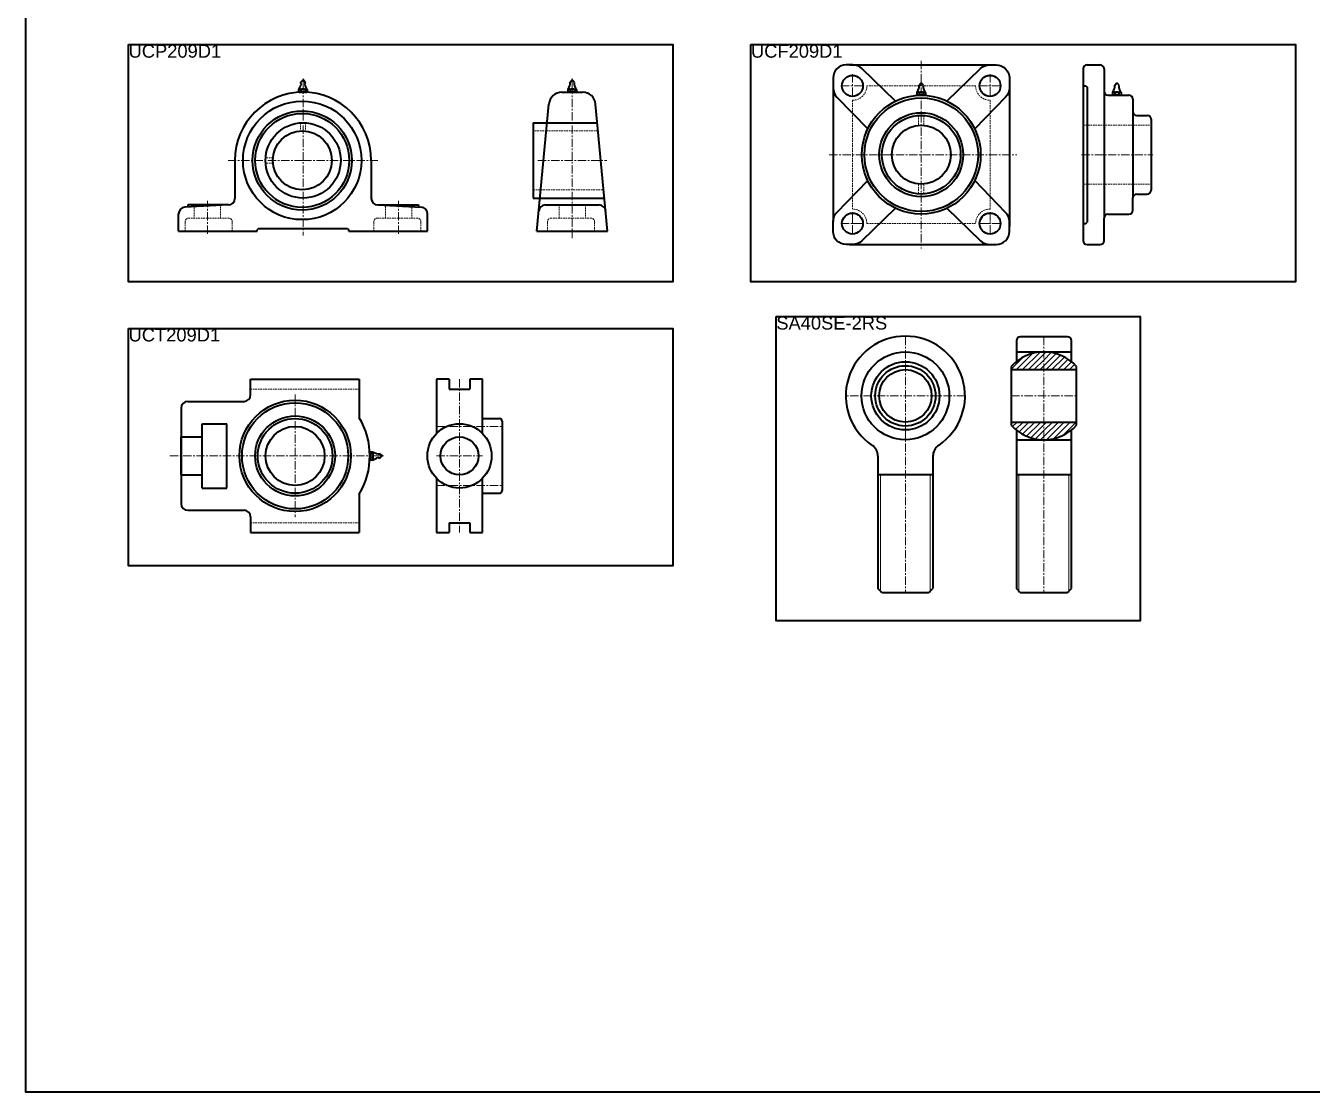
# Model space of a CAD drawing. Header units: millimetres. Extents: x -11382 to 23553, y -372 to 10786.
# Drawn here: x 5446 to 6428, y 3059 to 3873 of the extents above; entities that cross this region are included whole.
import ezdxf

# ---------------------------------------------------------------- set-up
doc = ezdxf.new("R2010")
doc.units = ezdxf.units.MM
doc.header["$LTSCALE"] = 0.2
doc.linetypes.add('CENTER', pattern=[50.8, 31.75, -6.35, 6.35, -6.35])
doc.linetypes.add('HIDDEN', pattern=[9.525, 6.35, -3.175])
for name, color, linetype, lineweight in [('đướng nét đứt', 4, 'HIDDEN', 20), ('đường bao thấy', 7, 'Continuous', 40), ('đường kích thước', 90, 'Continuous', 15), ('đường mặt cắt', 160, 'Continuous', 15), ('đường nét mảnh', 220, 'Continuous', 15), ('đường nét tâm', 137, 'CENTER', 15)]:
    doc.layers.add(name, color=color, linetype=linetype, lineweight=lineweight)
doc.styles.add('nhat5', font='arial.ttf', dxfattribs={"height": 10})
pattern_1 = [(45, (-1e-11, -1146.0187), (-2.245064, 2.245064), [])]

msp = doc.modelspace()

# ---------------------------------------------------------------- hatches: boundary and pattern name
at = {"layer": 'đường mặt cắt'}
h = msp.add_hatch(dxfattribs=at)
h.set_pattern_fill('ANSI31', color=256, style=0)
h.set_pattern_definition(pattern_1)
h.paths.add_polyline_path([(6223.104, 3623.964), (6223.072, 3623.964, 0.2135317), (6198.104, 3612.763), (6198.104, 3610.464), (6223.104, 3610.464)])
h = msp.add_hatch(dxfattribs=at)
h.set_pattern_fill('ANSI31', color=256, style=0)
h.set_pattern_definition(pattern_1)
h.paths.add_polyline_path([(6223.136, 3623.964), (6223.104, 3623.964), (6223.104, 3610.464), (6248.104, 3610.464), (6248.104, 3612.763, 0.2135317)])
h = msp.add_hatch(dxfattribs=at)
h.set_pattern_fill('ANSI31', color=256, style=0)
h.set_pattern_definition(pattern_1)
h.paths.add_polyline_path([(6223.104, 3570.464), (6198.104, 3570.464), (6198.104, 3568.165, 0.2135317), (6223.072, 3556.964), (6223.104, 3556.964)])
h = msp.add_hatch(dxfattribs=at)
h.set_pattern_fill('ANSI31', color=256, style=0)
h.set_pattern_definition(pattern_1)
h.paths.add_polyline_path([(6248.104, 3568.165), (6248.104, 3570.464), (6223.104, 3570.464), (6223.104, 3556.964), (6223.136, 3556.964, 0.2135317)])

# ---------------------------------------------------------------- linework, layer by layer
at = {"layer": 'đướng nét đứt'}
for p, q in [((6127.495, 3804.286), (6127.498, 3796.774)), ((6131.495, 3804.301), (6131.498, 3796.775)), ((5655.716, 3798.653), (5655.716, 3792.474)), ((5659.716, 3798.665), (5659.716, 3792.367)), ((5843.412, 3792.518), (5833.478, 3792.518)), ((5843.412, 3792.518), (5840.695, 3792.518)), ((5843.412, 3792.518), (5882.978, 3792.518)), ((6253.024, 3796.863), (6305.024, 3796.863)), ((5634.702, 3772.018), (5629.166, 3772.018)), ((5634.702, 3768.018), (5629.166, 3768.018)), ((6127.495, 3751.786), (6127.498, 3744.274)), ((6131.495, 3751.801), (6131.498, 3744.275)), ((6253.024, 3751.863), (6305.024, 3751.863)), ((5833.478, 3747.518), (5839.166, 3747.518)), ((5839.166, 3747.518), (5887.223, 3747.518)), ((5574.725, 3736.018), (5574.725, 3726.018)), ((5594.725, 3726.018), (5594.725, 3736.018)), ((5720.725, 3726.018), (5720.725, 3736.018)), ((5740.725, 3736.018), (5740.725, 3726.018)), ((5853.228, 3726.018), (5853.228, 3736.018)), ((5873.228, 3736.018), (5873.228, 3726.018)), ((5567.725, 3723.018), (5567.725, 3716.018)), ((5584.725, 3726.018), (5570.725, 3726.018)), ((5584.725, 3726.018), (5600.725, 3726.018)), ((5603.725, 3723.018), (5603.725, 3716.018)), ((5711.725, 3723.018), (5711.725, 3716.018)), ((5730.725, 3726.018), (5714.725, 3726.018)), ((5730.725, 3726.018), (5744.725, 3726.018)), ((5747.725, 3723.018), (5747.725, 3716.018)), ((5844.211, 3723.018), (5844.211, 3716.018)), ((5863.211, 3726.018), (5847.211, 3726.018)), ((5863.211, 3726.018), (5877.211, 3726.018)), ((5880.211, 3723.018), (5880.211, 3716.018)), ((5700.687, 3595.675), (5617.687, 3595.675)), ((5700.687, 3493.675), (5617.687, 3493.675))]:
    msp.add_line(p, q, dxfattribs=at)
for points in [[(6171.007, 3826.872), (6088.007, 3826.872)], [(6182.007, 3818.872), (6182.007, 3826.872), (6174.007, 3826.872)], [(6077.007, 3815.872), (6077.007, 3732.872)], [(6182.007, 3732.872), (6182.007, 3815.872)], [(6077.007, 3729.872), (6077.007, 3721.872), (6085.007, 3721.872)], [(6088.007, 3721.872), (6171.007, 3721.872)], [(6174.007, 3721.872), (6182.007, 3721.872), (6182.007, 3729.872)]]:
    msp.add_lwpolyline(points, dxfattribs=at)
for centre, radius, start, end in [((6077.007, 3826.872), 11, 270, 0), ((6182.007, 3826.872), 11, 180, 270), ((6077.007, 3721.872), 11, 0, 90), ((6182.007, 3721.872), 11, 90, 180), ((5570.725, 3723.018), 3, 90, 180), ((5600.725, 3723.018), 3, 0, 90), ((5714.725, 3723.018), 3, 90, 180), ((5744.725, 3723.018), 3, 0, 90), ((5847.211, 3723.018), 3, 90, 180), ((5877.211, 3723.018), 3, 0, 90)]:
    msp.add_arc(centre, radius, start, end, dxfattribs=at)
at = {"layer": 'đường bao thấy'}
for p, q in [((6074.766, 3842.872), (6184.248, 3842.872)), ((6253.024, 3839.872), (6253.024, 3721.863)), ((6256.024, 3842.872), (6266.024, 3842.872)), ((6269.024, 3839.872), (6269.024, 3726.025)), ((5656.04, 3829.662), (5657.725, 3831.576)), ((5656.168, 3829.117), (5656.04, 3829.662)), ((5659.409, 3829.662), (5657.725, 3831.576)), ((5659.281, 3829.117), (5659.409, 3829.662)), ((5861.518, 3829.662), (5863.203, 3831.576)), ((5861.646, 3829.117), (5861.518, 3829.662)), ((5864.887, 3829.662), (5863.203, 3831.576)), ((5864.759, 3829.117), (5864.887, 3829.662)), ((6127.823, 3827.345), (6129.507, 3829.26)), ((6131.192, 3827.345), (6129.507, 3829.26)), ((6277.124, 3827.345), (6278.808, 3829.26)), ((6280.492, 3827.345), (6278.808, 3829.26)), ((5654.549, 3824.069), (5655.975, 3827.181)), ((5654.549, 3822.367), (5654.549, 3824.069)), ((5655.343, 3824.418), (5660.106, 3824.418)), ((5660.106, 3822.018), (5655.343, 3822.018)), ((5656.137, 3824.069), (5656.137, 3822.367)), ((5659.312, 3824.069), (5659.312, 3822.367)), ((5660.9, 3824.069), (5659.474, 3827.181)), ((5660.9, 3824.069), (5660.9, 3822.367)), ((5855.296, 3822.018), (5871.094, 3822.018)), ((5860.027, 3824.069), (5861.453, 3827.181)), ((5860.027, 3822.367), (5860.027, 3824.069)), ((5860.821, 3824.418), (5865.584, 3824.418)), ((5865.584, 3822.018), (5860.821, 3822.018)), ((5861.615, 3824.069), (5861.615, 3822.367)), ((5864.791, 3824.069), (5864.791, 3822.367)), ((5866.378, 3824.069), (5864.952, 3827.181)), ((5866.378, 3824.069), (5866.378, 3822.367)), ((6062.258, 3825.296), (6062.258, 3723.449)), ((6126.332, 3821.753), (6127.758, 3824.865)), ((6126.332, 3820.051), (6126.332, 3821.753)), ((6127.126, 3822.102), (6131.889, 3822.102)), ((6131.889, 3819.702), (6127.126, 3819.702)), ((6127.951, 3826.801), (6127.823, 3827.345)), ((6127.919, 3821.753), (6127.919, 3820.051)), ((6131.064, 3826.801), (6131.192, 3827.345)), ((6131.095, 3821.753), (6131.095, 3820.051)), ((6132.683, 3821.753), (6131.257, 3824.865)), ((6132.683, 3821.753), (6132.683, 3820.051)), ((6196.756, 3825.296), (6196.756, 3719.661)), ((6253.024, 3826.863), (6255.024, 3826.863)), ((6255.024, 3826.863), (6256.024, 3825.863)), ((6256.024, 3825.863), (6256.024, 3722.863)), ((6272.024, 3819.702), (6288.024, 3819.702)), ((6275.633, 3821.753), (6277.058, 3824.865)), ((6275.633, 3820.051), (6275.633, 3821.753)), ((6276.426, 3822.102), (6281.19, 3822.102)), ((6281.19, 3819.702), (6276.426, 3819.702)), ((6277.251, 3826.801), (6277.124, 3827.345)), ((6277.22, 3821.753), (6277.22, 3820.051)), ((6280.364, 3826.801), (6280.492, 3827.345)), ((6280.396, 3821.753), (6280.396, 3820.051)), ((6281.983, 3821.753), (6280.557, 3824.865)), ((6281.983, 3821.753), (6281.983, 3820.051)), ((5836.195, 3716.018), (5845.34, 3812.957)), ((5890.195, 3716.018), (5881.049, 3812.957)), ((6291.024, 3816.702), (6291.024, 3741.363)), ((6294.024, 3804.363), (6302.024, 3804.363)), ((6305.024, 3801.363), (6305.024, 3747.363)), ((5833.478, 3798.729), (5833.478, 3741.307)), ((5833.478, 3798.729), (5882.392, 3798.729)), ((5605.725, 3770.018), (5605.725, 3741.018)), ((5709.725, 3770.018), (5709.725, 3741.018)), ((5833.478, 3741.307), (5887.809, 3741.307)), ((6291.024, 3732.025), (6291.024, 3741.363)), ((6294.024, 3744.363), (6302.024, 3744.363)), ((5600.725, 3736.018), (5567.462, 3734.267)), ((5574.725, 3736.018), (5569.725, 3736.018)), ((5569.725, 3736.018), (5569.725, 3734.386)), ((5600.725, 3736.018), (5574.725, 3736.018)), ((5714.725, 3736.018), (5747.988, 3734.267)), ((5714.725, 3736.018), (5740.725, 3736.018)), ((5740.725, 3736.018), (5745.725, 3736.018)), ((5745.725, 3736.018), (5745.725, 3734.386)), ((5842.632, 3736.018), (5883.757, 3736.018)), ((6084.232, 3708.69), (6109.862, 3733.52)), ((6174.782, 3708.69), (6149.152, 3733.52)), ((5562.725, 3716.018), (5562.725, 3729.274)), ((5752.725, 3716.018), (5752.725, 3729.274)), ((6253.024, 3721.863), (6255.024, 3721.863)), ((6253.024, 3721.863), (6253.024, 3708.872)), ((6255.024, 3721.863), (6256.024, 3722.863)), ((6269.024, 3708.872), (6269.024, 3726.025)), ((6272.024, 3729.025), (6288.024, 3729.025)), ((5562.725, 3716.018), (5622.725, 3716.018)), ((5623.725, 3718.018), (5622.725, 3717.018)), ((5622.725, 3716.018), (5622.725, 3717.018)), ((5623.725, 3718.018), (5691.725, 3718.018)), ((5691.725, 3718.018), (5692.725, 3717.018)), ((5692.725, 3716.018), (5692.725, 3717.018)), ((5692.725, 3716.018), (5752.725, 3716.018)), ((5836.195, 3716.018), (5890.195, 3716.018)), ((6074.766, 3705.872), (6186.756, 3705.872)), ((6256.024, 3705.872), (6266.024, 3705.872)), ((6241.104, 3635.464), (6205.104, 3635.464)), ((6202.104, 3632.464), (6202.104, 3616.565)), ((6202.104, 3623.964), (6244.104, 3623.964)), ((6244.104, 3616.565), (6244.104, 3632.464)), ((6198.104, 3612.763), (6198.104, 3568.165)), ((6198.104, 3610.464), (6248.104, 3610.464)), ((6248.104, 3568.165), (6248.104, 3612.763)), ((5617.687, 3603.175), (5700.687, 3603.175)), ((5617.687, 3591.175), (5617.687, 3603.175)), ((5700.687, 3603.175), (5700.687, 3573.795)), ((5759.635, 3603.175), (5759.635, 3561.821)), ((5769.135, 3603.175), (5759.635, 3603.175)), ((5769.135, 3603.175), (5769.135, 3595.675)), ((5769.135, 3595.675), (5785.135, 3595.675)), ((5794.635, 3603.175), (5785.135, 3603.175)), ((5785.135, 3603.175), (5785.135, 3595.675)), ((5794.635, 3561.821), (5794.635, 3603.175)), ((5569.687, 3586.175), (5612.687, 3586.175)), ((5564.687, 3581.175), (5564.687, 3508.175)), ((5580.687, 3520.175), (5580.687, 3569.175)), ((5580.687, 3569.175), (5599.687, 3569.175)), ((5599.687, 3520.175), (5599.687, 3569.175)), ((5794.635, 3573.175), (5807.635, 3573.175)), ((5809.635, 3571.175), (5809.635, 3518.175)), ((6198.104, 3570.464), (6248.104, 3570.464)), ((6202.104, 3564.363), (6202.104, 3443.464)), ((6244.104, 3443.464), (6244.104, 3564.363)), ((5564.687, 3530.175), (5564.687, 3559.175)), ((5564.687, 3559.175), (5580.687, 3559.175)), ((6202.104, 3556.964), (6244.104, 3556.964)), ((5708.687, 3542.293), (5708.687, 3547.056)), ((5709.035, 3547.85), (5710.738, 3547.85)), ((5710.738, 3546.263), (5709.035, 3546.263)), ((5710.738, 3547.85), (5713.85, 3546.424)), ((5711.087, 3547.056), (5711.087, 3542.293)), ((5715.786, 3546.231), (5716.33, 3546.359)), ((5716.33, 3546.359), (5718.245, 3544.675)), ((5716.33, 3542.99), (5718.245, 3544.675)), ((6096.42, 3544.429), (6096.42, 3443.464)), ((6138.42, 3544.429), (6138.42, 3443.464)), ((5710.738, 3543.087), (5709.035, 3543.087)), ((5710.738, 3541.499), (5709.035, 3541.499)), ((5710.738, 3541.499), (5713.85, 3542.925)), ((5715.786, 3543.118), (5716.33, 3542.99)), ((5564.687, 3530.175), (5580.687, 3530.175)), ((5759.635, 3527.528), (5759.635, 3486.175)), ((5794.635, 3486.175), (5794.635, 3527.528)), ((6096.42, 3530.464), (6138.42, 3530.464)), ((6202.104, 3530.464), (6244.104, 3530.464)), ((5580.687, 3520.175), (5599.687, 3520.175)), ((5700.687, 3515.554), (5700.687, 3486.175)), ((5794.635, 3516.175), (5807.635, 3516.175)), ((5569.687, 3503.175), (5612.687, 3503.175)), ((5617.687, 3498.175), (5617.687, 3486.175)), ((5617.687, 3486.175), (5700.687, 3486.175)), ((5759.635, 3486.175), (5769.135, 3486.175)), ((5769.135, 3493.675), (5785.135, 3493.675)), ((5769.135, 3493.675), (5769.135, 3486.175)), ((5785.135, 3493.675), (5785.135, 3486.175)), ((5785.135, 3486.175), (5794.635, 3486.175)), ((6099.42, 3440.464), (6096.42, 3443.464)), ((6099.42, 3440.464), (6135.42, 3440.464)), ((6135.42, 3440.464), (6138.42, 3443.464)), ((6205.104, 3440.464), (6202.104, 3443.464)), ((6205.104, 3440.464), (6241.104, 3440.464)), ((6241.104, 3440.464), (6244.104, 3443.464))]:
    msp.add_line(p, q, dxfattribs=at)
for points in [[(5446.106, 4480.038), (7313.234, 4480.038), (7313.234, 3059.372), (5446.106, 3059.372)], [(5524.603, 3858.355), (5940.055, 3858.355), (5940.055, 3677.32), (5524.603, 3677.32)], [(5999.573, 3858.355), (6415.025, 3858.355), (6415.025, 3677.32), (5999.573, 3677.32)], [(6018.916, 3651.021), (6296.567, 3651.021), (6296.567, 3418.911), (6018.916, 3418.911)], [(5524.603, 3641.915), (5940.055, 3641.915), (5940.055, 3460.88), (5524.603, 3460.88)]]:
    msp.add_lwpolyline(points, close=True, dxfattribs=at)
for points in [[(6109.862, 3815.225), (6084.232, 3840.055, 0.1947932), (6077.274, 3842.872), (6072.258, 3842.872, 0.4142136), (6062.258, 3832.872), (6062.258, 3825.296, 0.1947932), (6065.076, 3818.338), (6088.646, 3794.008)], [(6149.152, 3815.225), (6174.782, 3840.055, -0.1947932), (6181.74, 3842.872), (6186.756, 3842.872, -0.4142136), (6196.756, 3832.872), (6196.756, 3825.296, -0.1947932), (6193.938, 3818.338), (6170.368, 3794.008)], [(6109.862, 3733.52), (6084.232, 3708.69, -0.1947932), (6077.274, 3705.872), (6072.258, 3705.872, -0.4142136), (6062.258, 3715.872), (6062.258, 3723.449, -0.1947932), (6065.076, 3730.407), (6088.646, 3754.737)], [(6149.152, 3733.52), (6174.782, 3708.69, 0.1947932), (6181.74, 3705.872), (6186.756, 3705.872, 0.4142136), (6196.756, 3715.872), (6196.756, 3723.449, 0.1947932), (6193.938, 3730.407), (6170.368, 3754.737)]]:
    msp.add_lwpolyline(points, format="xyb", dxfattribs=at)
for centre, radius in [((6077.007, 3826.872), 8), ((6182.007, 3826.872), 8), ((6129.507, 3774.363), 45.338), ((5657.112, 3770.018), 45.193), ((6129.507, 3774.363), 43.338), ((5657.112, 3770.018), 37.833), ((5657.112, 3770.018), 35.833), ((6129.507, 3774.363), 32), ((6129.507, 3774.363), 30), ((5657.807, 3770.018), 28.711), ((5657.112, 3770.018), 22.5), ((6129.507, 3774.363), 22.5), ((6077.007, 3721.872), 8), ((6182.007, 3721.872), 8), ((6117.42, 3590.464), 33.5), ((6117.42, 3590.464), 26), ((6117.42, 3590.464), 23), ((6117.42, 3590.464), 20), ((5651.687, 3544.675), 42.5), ((5651.687, 3544.675), 40.5), ((5651.687, 3544.675), 30.5), ((5651.687, 3544.675), 28.5), ((5651.687, 3544.675), 22.5), ((5777.135, 3544.675), 24.5), ((5777.135, 3544.675), 14.5)]:
    msp.add_circle(centre, radius, dxfattribs=at)
for centre, radius, start, end in [((6256.024, 3839.872), 3, 90, 180), ((6266.024, 3839.872), 3, 0, 90), ((5653.248, 3828.431), 3, 335.386116, 13.228949), ((5662.202, 3828.431), 3, 166.771051, 204.613884), ((5858.726, 3828.431), 3, 335.386116, 13.228949), ((5867.68, 3828.431), 3, 166.771051, 204.613884), ((5657.725, 3770.018), 52, 0, 180), ((5655.343, 3823.34), 1.078, 42.549188, 137.450812), ((5655.343, 3823.095), 1.078, 222.549188, 317.450812), ((5657.89, 3819.88), 4.541, 92.082777, 112.704638), ((5657.89, 3826.556), 4.541, 247.295362, 267.917223), ((5657.56, 3819.88), 4.541, 67.295362, 87.917223), ((5657.56, 3826.556), 4.541, 272.082777, 292.704638), ((5660.106, 3823.34), 1.078, 42.549188, 137.450812), ((5660.106, 3823.095), 1.078, 222.549188, 317.450812), ((5855.296, 3812.018), 10, 90, 174.610688), ((5860.821, 3823.34), 1.078, 42.549188, 137.450812), ((5860.821, 3823.095), 1.078, 222.549188, 317.450812), ((5863.368, 3819.88), 4.541, 92.082777, 112.704638), ((5863.368, 3826.556), 4.541, 247.295362, 267.917223), ((5863.038, 3819.88), 4.541, 67.295362, 87.917223), ((5863.038, 3826.556), 4.541, 272.082777, 292.704638), ((5865.584, 3823.34), 1.078, 42.549188, 137.450812), ((5865.584, 3823.095), 1.078, 222.549188, 317.450812), ((5871.094, 3812.018), 10, 5.389312, 90), ((6127.126, 3821.024), 1.078, 42.549188, 137.450812), ((6127.126, 3820.779), 1.078, 222.549188, 317.450812), ((6125.03, 3826.115), 3, 335.386116, 13.228949), ((6129.672, 3817.564), 4.541, 92.082777, 112.704638), ((6129.672, 3824.24), 4.541, 247.295362, 267.917223), ((6129.342, 3817.564), 4.541, 67.295362, 87.917223), ((6129.342, 3824.24), 4.541, 272.082777, 292.704638), ((6133.984, 3826.115), 3, 166.771051, 204.613884), ((6131.889, 3821.024), 1.078, 42.549188, 137.450812), ((6131.889, 3820.779), 1.078, 222.549188, 317.450812), ((6272.024, 3822.702), 3, 180, 270), ((6276.426, 3821.024), 1.078, 42.549188, 137.450812), ((6276.426, 3820.779), 1.078, 222.549188, 317.450812), ((6274.331, 3826.115), 3, 335.386116, 13.228949), ((6278.973, 3817.564), 4.541, 92.082777, 112.704638), ((6278.973, 3824.24), 4.541, 247.295362, 267.917223), ((6278.643, 3817.564), 4.541, 67.295362, 87.917223), ((6278.643, 3824.24), 4.541, 272.082777, 292.704638), ((6283.285, 3826.115), 3, 166.771051, 204.613884), ((6281.19, 3821.024), 1.078, 42.549188, 137.450812), ((6281.19, 3820.779), 1.078, 222.549188, 317.450812), ((6288.024, 3816.702), 3, 0, 90), ((6294.024, 3807.363), 3, 180, 270), ((6302.024, 3801.363), 3, 0, 90), ((5600.725, 3741.018), 5, 270, 0), ((5714.725, 3741.018), 5, 180, 270), ((6294.024, 3741.363), 3, 90, 180), ((6302.024, 3747.363), 3, 270, 0), ((5567.725, 3729.274), 5, 93.012788, 180), ((5747.725, 3729.274), 5, 0, 86.987212), ((5842.632, 3731.018), 5, 90, 174.610688), ((5883.757, 3731.018), 5, 5.389312, 90), ((6288.024, 3732.025), 3, 270, 0), ((6272.024, 3726.025), 3, 90, 180), ((6256.024, 3708.872), 3, 180, 270), ((6266.024, 3708.872), 3, 270, 0), ((6117.42, 3590.464), 45.5, 303.956171, 236.043829), ((6205.104, 3632.464), 3, 90, 180), ((6241.104, 3632.464), 3, 0, 90), ((6223.104, 3590.464), 33.5, 41.731846, 138.268154), ((5569.687, 3581.175), 5, 90, 180), ((5612.687, 3591.175), 5, 270, 0), ((5651.687, 3544.675), 57, 329.277209, 30.722791), ((5807.635, 3571.175), 2, 0, 90), ((6223.104, 3590.464), 33.5, 221.731846, 318.268154), ((5709.764, 3547.056), 1.078, 132.549188, 227.450812), ((5713.225, 3544.51), 4.541, 157.295362, 177.917223), ((5713.225, 3544.84), 4.541, 182.082777, 202.704638), ((5710.009, 3547.056), 1.078, 312.549188, 47.450812), ((5706.549, 3544.51), 4.541, 2.082777, 22.704638), ((5706.549, 3544.84), 4.541, 337.295362, 357.917223), ((5715.1, 3549.152), 3, 245.386116, 283.228949), ((6086.42, 3544.429), 10, 0, 56.043829), ((6148.42, 3544.429), 10, 123.956171, 180), ((5709.764, 3542.293), 1.078, 132.549188, 227.450812), ((5710.009, 3542.293), 1.078, 312.549188, 47.450812), ((5715.1, 3540.198), 3, 76.771051, 114.613884), ((5807.635, 3518.175), 2, 270, 0), ((5569.687, 3508.175), 5, 180, 270), ((5612.687, 3498.175), 5, 0, 90)]:
    msp.add_arc(centre, radius, start, end, dxfattribs=at)
at = {"layer": 'đường kích thước'}
msp.add_line((5752.725, 3716.018), (5752.725, 3729.274), dxfattribs=at)
at = {"layer": 'đường nét mảnh'}
for p, q in [((6098.42, 3530.464), (6098.42, 3440.464)), ((6136.42, 3530.464), (6136.42, 3440.464)), ((6204.104, 3530.464), (6204.104, 3440.464)), ((6242.104, 3440.464), (6242.104, 3530.464))]:
    msp.add_line(p, q, dxfattribs=at)
at = {"layer": 'đường nét tâm'}
for p, q in [((6129.507, 3845.955), (6129.507, 3702.79)), ((5657.725, 3832.386), (5657.725, 3821.518)), ((5863.203, 3832.386), (5863.203, 3821.518)), ((6077.007, 3835.663), (6077.007, 3818.063)), ((6182.007, 3835.663), (6182.007, 3818.063)), ((5657.716, 3827.218), (5657.716, 3712.818)), ((5863.195, 3827.232), (5863.195, 3710.632)), ((6068.207, 3826.863), (6085.807, 3826.863)), ((6173.207, 3826.863), (6190.807, 3826.863)), ((6059.232, 3774.372), (6202.397, 3774.372)), ((6251.724, 3774.372), (6306.324, 3774.372)), ((5657.626, 3770.018), (5600.516, 3770.018)), ((5657.807, 3770.018), (5714.916, 3770.018)), ((5836.908, 3769.875), (5889.481, 3769.875)), ((5584.725, 3713.967), (5584.725, 3739.133)), ((5730.708, 3713.967), (5730.708, 3739.133)), ((6068.207, 3721.863), (6085.807, 3721.863)), ((6077.007, 3730.663), (6077.007, 3713.063)), ((6173.207, 3721.863), (6190.807, 3721.863)), ((6182.007, 3730.663), (6182.007, 3713.063)), ((6117.42, 3635.464), (6117.42, 3440.464)), ((6223.104, 3635.464), (6223.104, 3440.464)), ((5777.135, 3603.175), (5777.135, 3486.175)), ((5651.687, 3591.425), (5651.687, 3497.925)), ((6162.92, 3590.464), (6071.92, 3590.464)), ((6198.104, 3590.464), (6248.104, 3590.464)), ((5759.635, 3567.175), (5809.635, 3567.175)), ((5555.987, 3544.675), (5714.387, 3544.675)), ((5719.054, 3544.675), (5708.187, 3544.675)), ((5759.635, 3544.675), (5794.635, 3544.675)), ((5759.635, 3522.175), (5809.635, 3522.175))]:
    msp.add_line(p, q, dxfattribs=at)

# ---------------------------------------------------------------- texts
at = {"layer": 'đường bao thấy', "char_height": 10, "width": 42.7974, "attachment_point": 1, "style": 'nhat5'}
for s, insert in [('UCP209D1', (5524.603, 3858.355)), ('UCF209D1', (5999.573, 3858.355)), ('SA40SE-2RS', (6018.916, 3651.021)), ('UCT209D1', (5524.603, 3641.915))]:
    msp.add_mtext(s, dxfattribs=dict(at, insert=insert))

doc.saveas('drawing.dxf')
